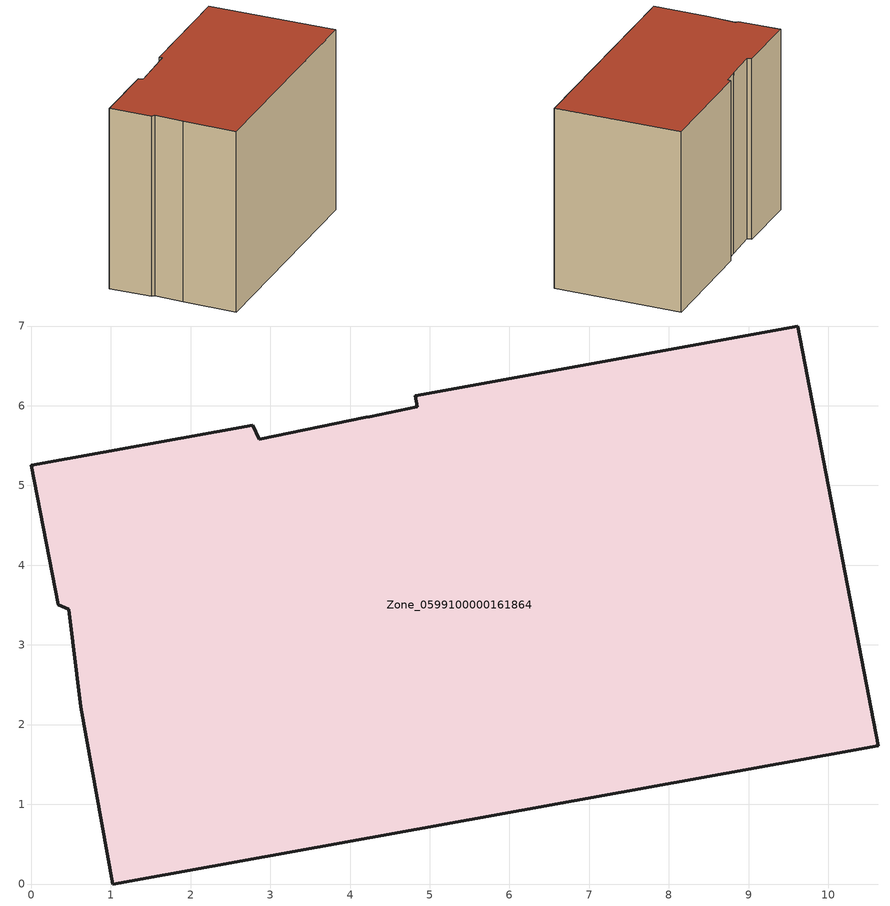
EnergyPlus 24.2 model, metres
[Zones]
Zone_0599100000161864
 floor ground (C_G): 1.02,0 0.62,2.22 0.47,3.45 0.34,3.5 0,5.25 2.78,5.76 2.86,5.58 4.2,5.85 4.25,5.86 4.84,5.99 4.82,6.13 9.62,7 10.63,1.74 z0
 wall outside (C_F): 1.02,0 10.63,1.74 9.62,7 4.82,6.13 4.84,5.99 4.25,5.86 4.2,5.85 2.86,5.58 2.78,5.76 0,5.25 0.34,3.5 0.47,3.45 0.62,2.22 1.02,0 z0:7.83
 roof outside (C_R): 0.62,2.22 1.02,0 10.63,1.74 9.62,7 4.82,6.13 4.84,5.99 4.25,5.86 4.2,5.85 2.86,5.58 2.78,5.76 0,5.25 0.34,3.5 0.47,3.45 z7.83
[BUILDING]
Pand.0599100000161864: North Axis=0; Terrain=City; Loads Convergence Tolerance Value=0.04; Temperature Convergence Tolerance Value=0.4; Solar Distribution=FullExterior; Maximum Number of Warmup Days=25; Minimum Number of Warmup Days=1
[Site:Location]
Rotterdam.The.Hague.AP_ZH_NLD Design_Conditions: Latitude=51.96; Longitude=4.45; Time Zone=1; Elevation=-4.5
[SITE:GROUNDTEMPERATURE:BUILDINGSURFACE]
18, 18, 18, 18, 18, 18, 18, 18, 18, 18, 18, 18
[MATERIAL] Thermal Absorptance=0.9; Solar Absorptance=0.7; Visible Absorptance=0.7
Name | Roughness | Thickness | Conductivity | Density | Specific Heat
G.TC.1946 | MediumSmooth | 0.15 | 1 | 540 | 1210
F.TC.1946 | Rough | 0.3 | 0.857143 | 1920 | 840
R.TC.1946 | MediumRough | 0.2 | 0.909091 | 1500 | 1000
[CONSTRUCTION]
C_G: G.TC.1946
C_F: F.TC.1946
C_R: R.TC.1946
[ZONE]
Zone_0599100000161864: Type=1; Multiplier=1; Ceiling Height=Autocalculate; Volume=Autocalculate; Floor Area=autocalculate; Part of Total Floor Area=Yes
[ZONEINFILTRATION:DESIGNFLOWRATE]
Infil_Zone_0599100000161864: Zone or ZoneList or Space or SpaceList=Zone_0599100000161864; Schedule=AlwaysOn; Design Flow Rate Calculation Method=Flow/Area; Flow Rate per Floor Area=0.003; Constant Term Coefficient=1; Temperature Term Coefficient=0; Velocity Term Coefficient=0; Velocity Squared Term Coefficient=0
[HVACTEMPLATE:ZONE:IDEALLOADSAIRSYSTEM]
Zone_0599100000161864: Maximum Heating Supply Air Temperature=50; Minimum Cooling Supply Air Temperature=13; Maximum Heating Supply Air Humidity Ratio=0.0156; Minimum Cooling Supply Air Humidity Ratio=0.0077; Heating Limit=NoLimit; Cooling Limit=NoLimit; Dehumidification Control Type=ConstantSensibleHeatRatio; Cooling Sensible Heat Ratio=0.7; Dehumidification Setpoint=60; Humidification Control Type=None; Humidification Setpoint=30; Outdoor Air Method=None; Outdoor Air Flow Rate per Person=0.00944; Outdoor Air Flow Rate per Zone Floor Area=0; Outdoor Air Flow Rate per Zone=0; Demand Controlled Ventilation Type=None; Outdoor Air Economizer Type=NoEconomizer; Heat Recovery Type=None; Sensible Heat Recovery Effectiveness=0.7; Latent Heat Recovery Effectiveness=0.65
[ZONECONTROL:THERMOSTAT]
ThermostatControl_Zone_0599100000161864: Zone or ZoneList=Zone_0599100000161864; Control Type Schedule=DualSetpointControlType; Control 1=Thermostat_Zone_0599100000161864; Temperature Difference Between Cutout And Setpoint=0
[THERMOSTATSETPOINT:DUALSETPOINT]
Thermostat_Zone_0599100000161864: Heating Setpoint Temperature Schedule=HeatingSetpoint_Zone_0599100000161864; Cooling Setpoint Temperature Schedule=CoolingSetpoint_Zone_0599100000161864
[SCHEDULE:COMPACT]
HeatingSetpoint_Zone_0599100000161864: Through: 12/31, For: AllDays, Until: 24:00, 21
CoolingSetpoint_Zone_0599100000161864: Through: 12/31, For: AllDays, Until: 24:00, 24
DualSetpointControlType: Through: 12/31, For: AllDays, Until: 24:00, 4
AlwaysOn: Through: 12/31, For: AllDays, Until: 24:00, 1
